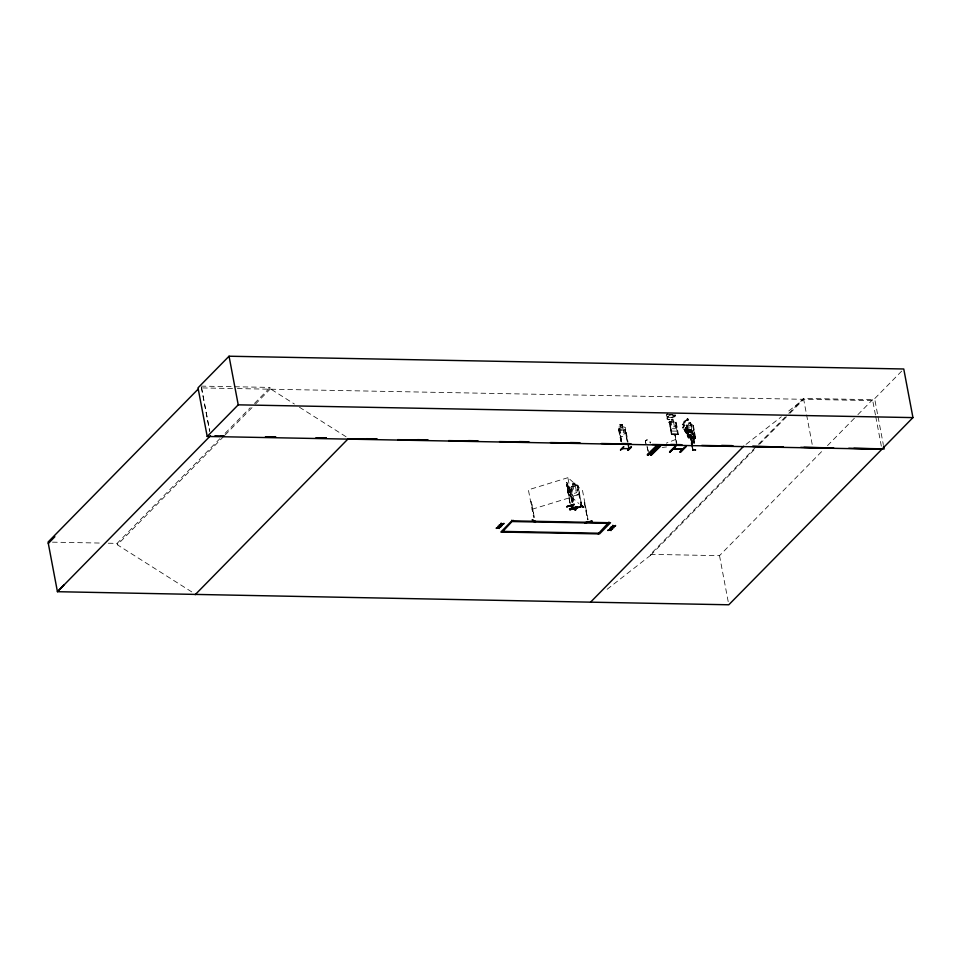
<?xml version="1.0" encoding="UTF-8"?>
<svg xmlns="http://www.w3.org/2000/svg" width="961" height="961" viewBox="0 0 961 961"><rect width="100%" height="100%" fill="white"/><g stroke="black" fill="none" stroke-linecap="round" stroke-linejoin="round"><path stroke-width="0.72" stroke-dasharray="4.8 3.6" d="M668.892 419.849L669.493 419.705L666.994 419.08L667.102 417.374M691.295 437.591L692.388 442.985L691.283 437.519L690.334 437.808L692.641 449.952L690.418 437.808L691.367 437.591L693.361 449.976M693.169 437.868L694.635 442.961L693.53 437.495L692.869 437.519L693.602 443.237M675.727 439.441L666.297 443.177M579.159 491.876L578.858 494.495L573.116 496.212L571.867 494.122M694.142 434.408L693.434 425.603L695.596 437.675C696.052 434.913 693.59 435.753 694.827 437.832M687.487 431.885L688.701 434.324L694.214 434.48L694.539 432.09M669.312 419.645L667.595 418.924L667.655 417.386L669.012 416.281L675.415 415.104M674.562 416.75L675.367 415.152M683.751 424.63L682.935 424.582L683.151 423.657A7.472 3.496 -84.2 0 1 687.175 418.936L687.043 419.993A6.403 2.991 -84.2 0 0 683.403 424.834L684.881 425.279L683.355 428.005L682.55 427.921L682.262 424.221L683.739 424.666L683.956 423.741A7.472 3.496 -84.2 0 1 687.98 419.02L688.232 420.233L687.043 419.993M569.861 503.023L566.57 484.308L568.383 493.954M695.44 438.096L690.466 429.759L691.199 429.555L695.536 438.072L688.412 437.892L684.076 429.603L684.797 429.399L689.109 437.952L684.797 429.399M687.8 436.714L688.605 437.615M687.788 436.69L688.593 436.462L688.977 437.94M687.74 436.738L688.593 436.498M688.424 437.675L695.62 437.82M694.371 436.979L688.689 437.051L694.911 436.871M690.466 429.759L693.482 434.276L693.614 435.97L688.1 435.801L684.076 429.603L684.652 429.099M688.508 437.387L688.292 435.621L693.638 435.898L690.058 429.207L688.46 429.159L689.878 429.795L691.524 432.894L691.055 434.192L688.869 434.12L686.983 432.762L685.229 427.417L687.571 427.489L688.376 429.279M686.082 429.147L684.556 429.111L690.046 429.255M687.547 427.561L685.193 427.489M693.554 438.865L694.13 437.255L695.211 437.267L694.635 438.877L693.47 438.709L694.635 438.877M691.644 443.646L693.842 438.721M692.064 443.802L694.262 438.877M671.271 417.338C681.829 415.404 670.526 412.485 667.066 417.362M671.331 417.374L667.487 417.218L665.649 415.308L667.727 413.41M682.55 427.921L684.076 425.194M581.381 503.54L577.945 485.461L576.984 484.825C573.741 487.287 576.384 480.164 572.444 483.683L572.924 486.098L570.654 487.695L573.333 501.606M570.738 487.695L571.399 486.65L576.984 484.945M675.571 415.272L673.06 414.84M668.904 422.263L669.541 421.483L675.042 421.591L675.979 422.396L677.181 428.774L676.46 431.153L671.739 431.057L670.105 428.642M694.587 435.97L695.488 437.687L688.472 437.495L686.274 425.495L686.983 424.642L692.461 424.798L693.434 425.603M686.358 425.531L687.031 424.714M669.781 414.659L666.586 414.119M108.293 543.217L117.11 543.385L219.853 438.696M225.09 433.351L250.244 407.716M254.437 403.44L270.161 387.415L270.437 388.833L294.39 404.016M191.78 591.916L117.386 544.803L224.057 436.102M225.102 435.033L254.389 405.194M255.434 404.125L270.437 388.833M620.037 424.618L622.344 424.546L622.728 427.008L624.025 427.873L624.866 432.33L624.049 434.228L621.851 434.18L620.301 432.246L619.461 427.789L620.494 427.008L620.073 424.582M622.247 424.654L622.788 426.936M618.92 426.984L624.398 426.96L622.752 426.972M625.275 427.873L624.362 427.008M619.413 434.156L620.662 436.558L626.248 436.618L625.311 427.837M671.367 434.384L669.144 422.083L671.535 434.216C674.934 435.681 679.007 434.036 678.286 433.639M672.051 434.372L669.793 422.095L671.979 434.36M675.427 422.323L677.661 434.492L675.427 422.323L676.184 422.215L678.406 434.504L678.238 433.771M677.553 433.964L671.114 433.639L671.919 433.663M687.043 425.447L686.274 425.555L687.043 425.447L689.193 437.519M694.479 435.922L694.791 437.651M694.407 443.201L693.542 437.543M607.124 589.297L650.621 555.266L650.441 554.353L757.364 445.399M758.421 444.33L787.768 414.419M788.825 413.35L803.492 398.395L872.564 399.704L875.495 415.224M650.621 555.266L755.442 448.451M759.634 444.174L788.993 414.263M790.038 413.194L803.672 399.308L786.038 413.098M650.441 554.353L719.513 555.662L822.244 450.973M827.481 445.64L856.84 415.729M857.885 414.659L872.564 399.704M901.694 371.102L872.732 400.617L234.04 388.52M619.365 429.038L618.596 429.147L619.365 429.038L621.719 441.543M627.329 441.784L625.082 429.171L625.731 429.183L627.977 441.796M625.731 429.183L624.974 429.279M686.274 425.495L688.52 437.519L695.62 437.543M690.382 422.396L692.893 430.168L692.076 432.042L689.878 431.982L688.352 430.023L687.535 425.567L688.569 424.798C685.673 421.302 692.208 421.242 690.851 424.75M688.701 434.324L694.214 434.48M668.063 413.542L666.237 415.212L667.919 416.954L671.379 417.194M690.983 443.237L692.232 443.249M746.06 444.366L781.329 416.774M674.67 416.762L671.234 417.482M675.163 436.27L674.934 434.276L676.796 443.189M693.265 437.82L692.581 437.832L693.686 443.261M671.367 434.24L678.466 434.36M677.625 433.651L677.865 434.324M567.915 477.689L528.394 489.822L533.619 517.486M570.113 503.252L566.702 482.446L568.047 485.701M566.618 482.47L567.615 483.251M567.218 486.506L570.378 503.168M566.485 484.332L569.128 487.311L572.047 502.663M569.044 487.335L571.927 502.687M569.681 488.693L572.3 502.591M571.555 488.813L570.882 489.017L571.639 488.897L574.27 502.783M577.465 486.999L578.234 486.879L577.465 486.999L581.141 506.447M567.543 491.323L568.395 493.894C572.432 501.053 569.561 488.296 570.426 495.876L568.395 493.894M578.75 494.398L573.152 496.116L571.915 494.05M532.07 509.27L571.591 497.137M570.149 489.509L569.477 489.714M572.78 502.555L569.825 489.437M584.288 502.363L587.555 519.661M662.177 447.478L666.574 446.937M672.256 414.371L669.685 414.671L672.099 414.431M201.101 386.118L270.161 387.415M202.519 387.932L232.538 388.496M669.024 422.203L669.793 422.095M622.344 424.546L619.941 424.534L620.398 426.924L618.199 427.729L620.962 441.64M618.62 429.999L625.707 430.132M52.459 542.16L100.953 543.073M684.076 429.603L684.725 429.615M674.994 434.3L676.364 443.273L675.715 439.405M687.175 418.936L687.98 419.02M687.632 419.116L688.436 419.2M683.403 424.834L684.881 425.279M694.767 438.096L690.551 429.543M689.085 437.663L688.941 435.645L689.313 437.399M688.232 420.233L687.836 420.077A6.403 2.991 -84.2 0 0 684.208 424.918M682.262 424.221L682.935 424.582M299.436 407.212L347.341 437.555M577.909 485.437L581.285 503.456M571.519 496.981L578.882 503.564M685.337 427.477L686.214 429.135M691.199 429.555L695.536 438.072M684.148 429.387L688.472 437.964M568.6 486.218L569.104 487.311M567.663 489.822L569.32 492.897L567.531 483.275M647.125 446.649L648.423 452.006M647.053 446.721L648.351 452.078M875.039 400.785L877.789 415.404M878.066 416.858L883.315 444.619M875.771 416.678L881.561 447.358M803.492 398.395L812.501 446.048M719.513 555.662L728.522 603.34M694.19 443.261L693.037 437.483L693.914 442.949M693.049 449.688L690.791 437.507L692.172 445.676M692.352 447.021L692.941 449.724M628.362 443.069L629.035 447.358M625.082 429.171L627.977 444.45M628.242 445.832L628.758 448.619M627.593 443.177L628.386 447.345M619.244 429.159L621.611 441.664M618.716 429.026L621.082 441.531M588.06 519.805L582.558 490.699L567.855 477.545L572.516 502.627M584.552 502.291L587.808 519.889M534.292 517.282L531.289 501.438L530.532 501.546L531.289 501.438L534.196 517.198M201.498 387.403L209.774 431.225M201.378 387.571L209.654 431.357M117.11 543.385L117.386 544.803M692.785 425.591L694.911 437.699M683.067 424.306L683.355 428.005M646.008 443.453A2.679 2.162 45.1 0 1 647.077 439.874A2.679 2.162 45.1 0 1 650.261 442.973M645.936 443.526A2.679 2.162 45.1 0 1 647.005 439.946A2.679 2.162 45.1 0 1 650.189 443.045M689.59 429.939L689.061 431.729L691.656 433.747L688.761 432.078L687.595 433.627L688.1 431.705L685.613 429.819L688.4 431.333L688.821 429.867L689.59 429.939M675.643 426.84L675.223 428.738L672.075 428.678L670.081 422.287L671.114 421.507L670.658 419.116L673.012 419.164L673.469 421.555L674.802 422.372L675.643 426.84M577.501 490.35L576.636 492.633L574.378 493.329L572.792 491.792L571.951 487.323L573.02 486.158L572.54 483.743L574.834 483.071L575.291 485.461L576.648 485.882L577.501 490.35M688.124 435.741L688.989 435.669L688.208 435.789M689.085 436.162L694.683 436.306L689.085 436.162M574.498 483.587L573.044 484.044L573.2 484.837L574.654 484.392L574.498 483.587M575.435 486.254L573.164 486.951L574.005 491.419L576.276 490.723L575.435 486.254M672.7 419.561L671.126 419.525L671.283 420.317L672.856 420.353L672.7 419.561M673.625 422.347L671.258 422.311L672.099 426.78L674.466 426.816L673.625 422.347M621.923 425.05L620.506 425.026L620.662 425.819L622.079 425.843L621.923 425.05M622.848 427.849L620.638 427.801L621.491 432.27L623.689 432.318L622.848 427.849M689.998 422.864L688.593 422.816L688.737 423.621L690.142 423.657L689.998 422.864M690.899 425.663L688.713 425.603L689.53 430.06L691.716 430.132L690.899 425.663M687.283 427.813L685.866 427.765L687.571 428.366L687.283 427.813M688.701 429.759L686.514 429.699L688.16 432.798L690.346 432.858L688.701 429.759M568.119 486.518L567.266 485.761L568.96 490.987L568.119 486.518"/><path stroke-width="1.44" d="M692.629 450.012L693.674 449.7L692.749 450M694.887 449.94L695.332 449.64M682.418 449.34L672.952 449.159M572.42 507.24L575.207 510.123L575.831 509.678M535.121 522.388C528.73 515.709 535.217 523.925 535.457 521.895M532.406 519.949L535.457 522.219M670.237 451.886L669.601 452.006L675.847 446.3L669.589 451.97L675.054 446.288M620.518 450.144L623.809 446.805M573.417 508.117L570.654 505.726M673.012 449.28L682.706 449.219M682.694 449.147L673.229 448.967M647.378 454.889L656.747 445.664L647.378 454.889L648.363 454.769M656.555 445.844L657.756 445.844L648.074 454.901L657.444 445.676M650.537 454.829L651.498 455.009L660.627 445.928L651.234 454.841M670.177 451.922L674.718 447.141M679.932 451.994L684.592 447.333M680.664 452.211L686.118 446.457L680.052 452.102M48.314 543.494L54.873 536.706M63.991 584.913L57.432 591.7L48.05 542.076L197.954 389.313M590.655 602.163L57.432 591.7L210.483 435.741M229.042 356.219L198.014 387.836L207.204 436.45L881.922 449.231L912.95 417.603L903.76 368.988L229.042 356.219L238.232 404.833L207.204 436.45M195.191 594.679L348.242 438.721L376.712 439.261M511.829 520.862L500.861 532.034L599.532 533.908L610.499 522.736L511.829 520.862L511.708 520.261M502.255 532.07L513.114 520.285M598.138 533.884L608.986 522.099M743.706 446.204L590.559 602.163L728.786 604.781L881.922 449.231M623.545 446.793L620.518 449.796M622.332 448.607L629.443 448.595L628.698 448.751M627.677 449.952L631.125 446.913M628.134 450.337L631.473 446.985L627.845 450.313M657.048 445.844L647.666 454.757M650.249 454.961L659.847 445.928M651.041 454.997L660.279 445.772M570.39 505.81L573.08 508.249M574.005 509.03L573.14 509.186M588.468 521.955L588.24 522.063M574.486 508.465L581.982 506.315M534.136 521.006L534.953 520.766M695.608 449.952L694.875 449.988M622.956 448.619L622.476 448.463M503.864 523.361L501.774 524.442L501.45 523.325M499.167 525.078L501.366 524.406M500.981 526.304L498.891 527.373L498.026 526.244L498.435 527.553L496.284 528.021M496.356 528.43L498.483 527.337M615.52 525.475L613.43 526.556L613.106 525.439M610.824 527.193L613.022 526.508M612.637 528.418L610.535 529.487L610.223 528.37M607.941 530.136L610.139 529.451M499.24 525.487L501.234 524.201M501.45 524.802L502.231 525.547L501.894 524.634L503.936 523.769M498.555 527.745L499.348 528.478L499.011 527.577L501.053 526.712M610.896 527.601L612.89 526.316M613.094 526.916L613.887 527.661L613.55 526.748L615.593 525.883M608.013 530.544L610.007 529.259M610.211 529.859L611.004 530.592L610.667 529.691L612.71 528.826M581.837 506.363L574.57 508.573M566.75 506.795L574.161 504.513M574.197 504.609L566.642 506.699L574.125 504.201M583.243 507.084L580.54 504.633M569.465 508.934L576.876 506.663M575.134 509.726C568.095 503.396 574.041 509.714 575.831 509.354M577.273 507.6L569.741 509.81L577.237 507.276M584.684 523.132L592.228 521.03L584.576 522.748M238.232 404.833L912.95 417.603M214.928 435.826L223.841 435.994M265.428 436.774L275.831 436.979M315.929 437.735L326.332 437.928M366.585 438.696L377.072 438.889M417.518 439.657L428.005 439.862M468.439 440.618L477.437 440.787M519.372 441.592L528.358 441.76M570.305 442.553L579.291 442.721M621.238 443.514L630.224 443.682M670.67 444.45L681.157 444.655M721.603 445.411L732.09 445.616M397.686 439.657L427.645 440.222M448.607 440.618L478.566 441.183M499.54 441.579L529.499 442.156M550.473 442.553L580.432 443.117M601.406 443.514L631.365 444.078M652.339 444.475L682.298 445.039M701.77 445.411L733.231 446.012M752.523 446.372L783.383 446.961M803.961 447.345L833.343 447.898M853.921 448.294L881.838 448.823M512.585 521.547L608.457 523.361M500.909 523.313L501.534 523.721M612.565 525.427L613.19 525.835M609.682 528.358L610.307 528.778M598.775 533.223L502.903 531.409L502.783 530.808M221.102 435.813L224.105 435.874M269.104 436.774L275.11 436.895M317.106 437.723L326.103 437.904M752.715 446.385L782.71 446.985M800.717 447.333L833.716 447.994M848.719 448.294L884.144 449.003L883.591 446.072M580.612 504.933L583.711 507.324L580.961 504.873M575.579 509.967L573.068 506.891M612.637 525.823L612.974 526.724M609.755 528.766L610.091 529.667M500.981 523.709L501.318 524.61M576.96 506.988L569.693 509.462"/></g></svg>
